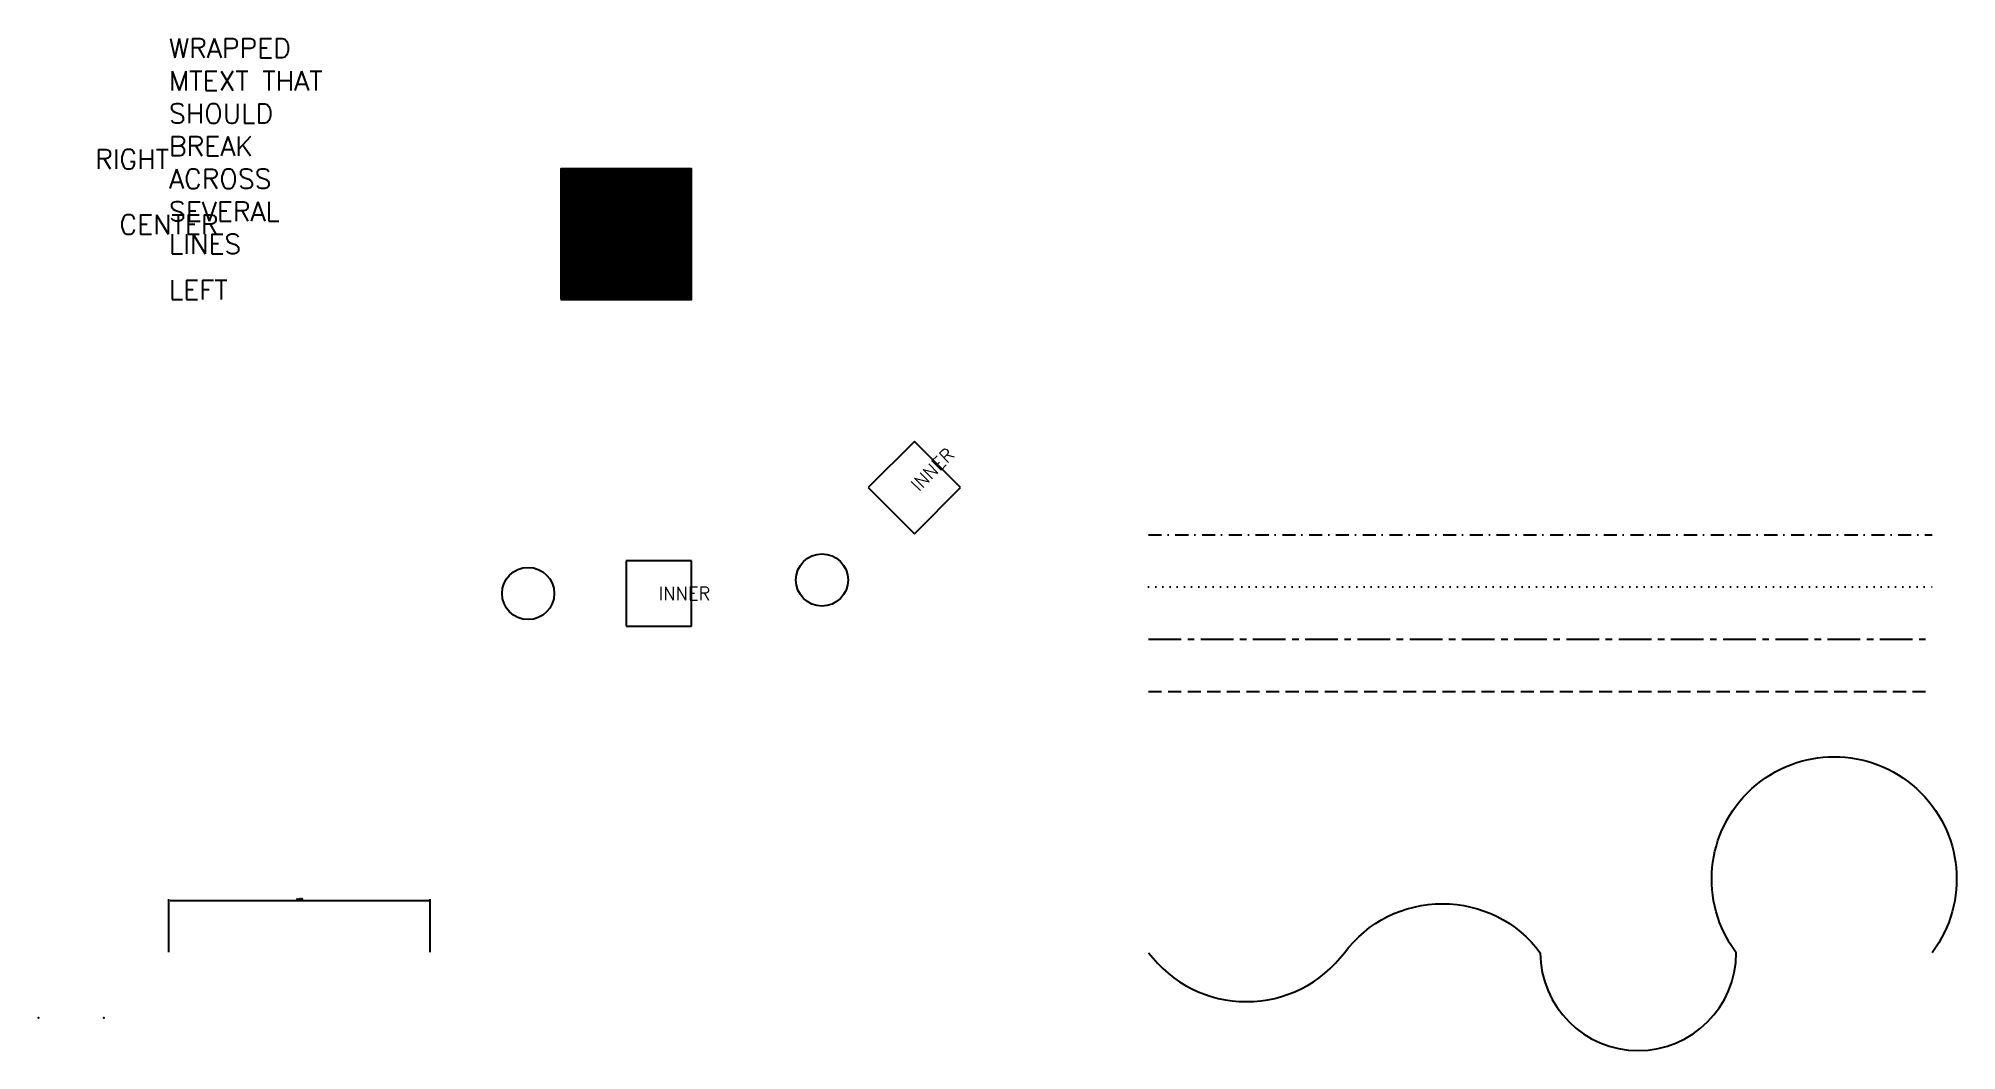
# Model space of a CAD drawing. Extents: x -20 to 274, y -15 to 140.
import ezdxf
from ezdxf.enums import TextEntityAlignment as Align

# ---------------------------------------------------------------- set-up
doc = ezdxf.new("R2010")
doc.units = 0
for name, pattern in [('Center', [2, 1.25, -0.25, 0.25, -0.25]), ('Dashdot', [1, 0.5, -0.25, 0, -0.25]), ('Dashed', [0.75, 0.5, -0.25]), ('Dot', [0.25, 0, -0.25])]:
    doc.linetypes.add(name, pattern=pattern)
doc.layers.add('BORDER_FIXTURE', color=7, linetype='Continuous')
doc.styles.get("Standard").update_dxf_attribs({"font": 'simplex.shx'})
doc.dimstyles.get("Standard").update_dxf_attribs({"dimtxt": 0.18, "dimasz": 0.18, "dimexe": 0.18, "dimexo": 0.0625, "dimgap": 0.09, "dimtad": 0, "dimdec": 4, "dimzin": 0, "dimdsep": 46, "dimtxsty": 'Standard', "dimcen": 0.09, "dimadec": 0, "dimazin": 0, "dimtfac": 1, "dimtdec": 4, "dimtofl": 0, "dimtmove": 0, "dimatfit": 3, "dimfxl": 1, "dimtolj": 1, "dimtzin": 0, "dimarcsym": 0})

# ---------------------------------------------------------------- blocks, each defined once
blk = doc.blocks.new('INNER')
at = {"layer": 'BORDER_FIXTURE'}
for p, q in [((10, 10), (0, 10)), ((0, 10), (0, 0)), ((10, 0), (10, 10)), ((0, 0), (10, 0))]:
    blk.add_line(p, q, dxfattribs=at)
blk.add_text('INNER', height=2, dxfattribs=at).set_placement((5, 4))
blk = doc.blocks.new('OUTER')
at = {"layer": 'BORDER_FIXTURE'}
blk.add_circle((5, 5), 4, dxfattribs=at)
blk.add_blockref('INNER', (20, 0), dxfattribs=at)
blk = doc.blocks.new('*D0')
at = {"color": 0, "linetype": 'ByBlock', "lineweight": -2}
for p, q in [((0, 0.0625), (0, 8.18)), ((0.18, 8), (39.82, 8)), ((40, 0.0625), (40, 8.18))]:
    blk.add_line(p, q, dxfattribs=at)
at = {"color": 0}
for points in [[(0, 8), (0.18, 8.03), (0.18, 7.97)], [(40, 8), (39.82, 7.97), (39.82, 8.03)]]:
    blk.add_solid(points, dxfattribs=at)
at = {"layer": 'Defpoints'}
for p in [(0, 8), (0, 0), (40, 0)]:
    blk.add_point(p, dxfattribs=at)
at = {"color": 0, "insert": (20, 8.09), "char_height": 0.18, "attachment_point": 8}
blk.add_mtext('40.0000', dxfattribs=at)

msp = doc.modelspace()

# ---------------------------------------------------------------- hatches: boundary and pattern name
at = {"layer": 'BORDER_FIXTURE'}
h = msp.add_hatch(dxfattribs=at)
h.set_pattern_fill('LINE', color=256, style=0)
h.set_pattern_definition([(0, (0, 0), (0, 0.125), [])])
h.paths.add_polyline_path([(60, 100), (80, 100), (80, 120), (60, 120)])

# ---------------------------------------------------------------- linework, layer by layer
msp.add_lwpolyline([(60, 100), (80, 100), (80, 120), (60, 120)], close=True)
at = {"layer": 'BORDER_FIXTURE', "linetype": 'Dashdot', "ltscale": 4}
msp.add_line((150, 64), (270, 64), dxfattribs=at)
at = {"layer": 'BORDER_FIXTURE', "linetype": 'Dot', "ltscale": 4}
msp.add_line((150, 56), (270, 56), dxfattribs=at)
at = {"layer": 'BORDER_FIXTURE', "linetype": 'Center', "ltscale": 4}
msp.add_line((150, 48), (270, 48), dxfattribs=at)
at = {"layer": 'BORDER_FIXTURE', "linetype": 'Dashed', "ltscale": 4}
msp.add_line((150, 40), (270, 40), dxfattribs=at)
at = {"layer": 'BORDER_FIXTURE'}
msp.add_lwpolyline([(150, 0, 0.5), (180, 0, -0.5), (210, 0, 1), (240, 0, -2), (270, 0)], format="xyb", dxfattribs=at)
for p in [(-20, -10), (-10, -10)]:
    msp.add_point(p, dxfattribs=at)

# ---------------------------------------------------------------- block references
at = {"layer": 'BORDER_FIXTURE', "rotation": 45}
msp.add_blockref('OUTER', (100, 50), dxfattribs=at)
at = {"layer": 'BORDER_FIXTURE'}
msp.add_blockref('OUTER', (50, 50), dxfattribs=at)

# ---------------------------------------------------------------- texts
msp.add_text('RIGHT', height=3, dxfattribs=at).set_placement((0, 120), align=Align.RIGHT)
msp.add_text('CENTER', height=3, dxfattribs=at).set_placement((0, 110), align=Align.CENTER)
msp.add_text('LEFT', height=3, dxfattribs=at).set_placement((0, 100))
at = {"layer": 'BORDER_FIXTURE', "insert": (0, 140), "char_height": 3, "width": 30, "attachment_point": 1}
msp.add_mtext('WRAPPED MTEXT THAT SHOULD BREAK ACROSS SEVERAL LINES', dxfattribs=at)

# ---------------------------------------------------------------- dimensions: what is measured, and where the dimension line sits
at = {"layer": 'BORDER_FIXTURE'}
dim = msp.add_linear_dim(base=(40, 8), p1=(0, 0), p2=(40, 0), dimstyle='Standard', dxfattribs=at)
dim.commit()
dim.dimension.update_dxf_attribs({"geometry": '*D0', "text_midpoint": (20, 8.09)})

doc.saveas('drawing.dxf')
